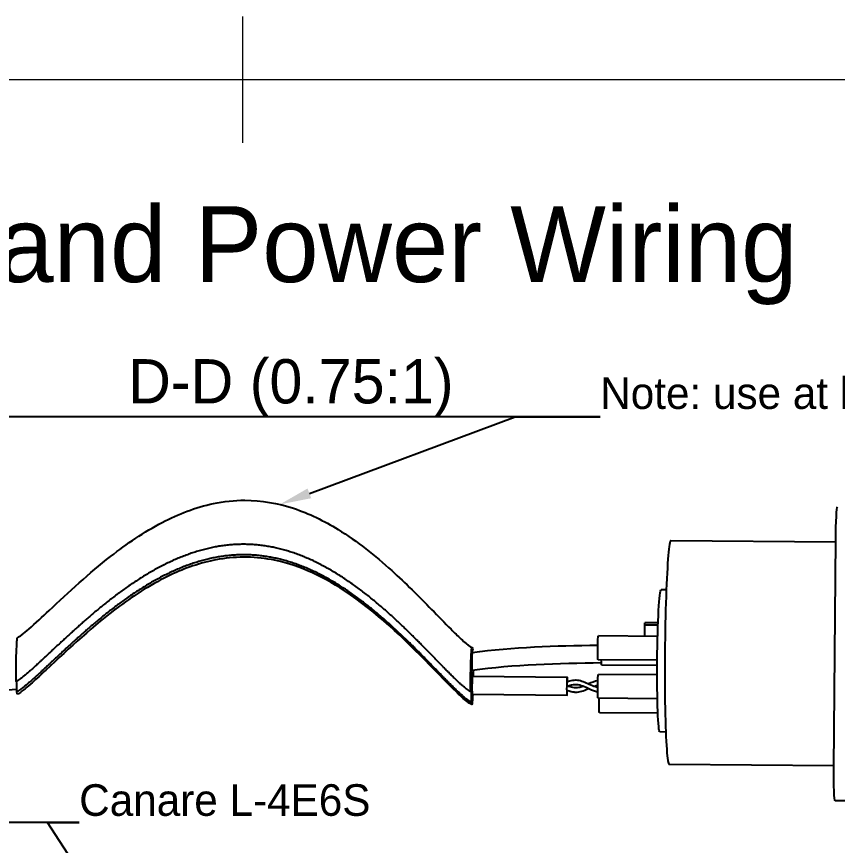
# Model space of a CAD drawing. Header units: millimetres. Extents: x 0 to 297, y 0 to 210.
# Drawn here: x 130.6 to 195.6, y 139.4 to 205 of the extents above; entities that cross this region are included whole.
import ezdxf
from ezdxf import colors
from ezdxf.entities.mleader import LeaderData, LeaderLine
from ezdxf.math import Vec2, Vec3

# ---------------------------------------------------------------- set-up
doc = ezdxf.new("R2010")
doc.units = ezdxf.units.MM
doc.header["$LTSCALE"] = 0.75
for name, color, linetype, lineweight in [('BORDER', 7, 'Continuous', 13), ('Leaders', 7, 'Continuous', 13), ('Notes', 7, 'Continuous', 13), ('View Labels', 7, 'Continuous', 13), ('Visible', 7, 'Continuous', 25)]:
    doc.layers.add(name, color=color, linetype=linetype, lineweight=lineweight)
doc.styles.get("Standard").update_dxf_attribs({"font": ''})
doc.styles.get('Standard').set_extended_font_data('Inter Variable Text Medium')

# ---------------------------------------------------------------- blocks, each defined once
blk = doc.blocks.new('ISO_A4(L)_SHEET')
at = {"layer": 'BORDER'}
for p, q in [((148.5, 205), (148.5, 195)), ((287, 200), (20, 200))]:
    blk.add_line(p, q, dxfattribs=at)

msp = doc.modelspace()

# ---------------------------------------------------------------- linework, layer by layer
at = {"layer": 'Visible', "extrusion": (0.008202, 0.999966, 0)}
for p, q in [((182.392, 163.551), (195.423, 163.444)), ((195.277, 145.595), (195.424, 163.594)), ((182.018, 159.654), (181.61, 159.657)), ((180.315, 156.855), (180.332, 157.042)), ((181.361, 156.847), (180.315, 156.855)), ((180.332, 155.97), (180.315, 156.855)), ((181.368, 157.034), (180.332, 157.042)), ((181.334, 155.962), (176.644, 156)), ((181.303, 154.087), (176.628, 154.125)), ((181.3, 153.667), (176.914, 153.703)), ((166.685, 152.812), (174.177, 152.75)), ((181.299, 152.917), (176.645, 152.955)), ((166.673, 151.387), (174.165, 151.325)), ((181.318, 151.042), (176.63, 151.08)), ((181.353, 149.894), (176.736, 149.932)), ((181.978, 148.404), (181.518, 148.407)), ((182.246, 145.851), (195.278, 145.745)), ((197.1, 142.954), (195.377, 142.969))]:
    msp.add_line(p, q, dxfattribs=at)
at = {"layer": 'Visible'}
for centre, radius, start, end in [((177.618, 148.436), 4.156, 104.13503, 114.77335), ((177.044, 149.913), 2.214, 101.6977, 108.16733)]:
    msp.add_arc(centre, radius, start, end, dxfattribs=at)
at = {"layer": 'Visible', "extrusion": (1e-16, 0, -1)}
for centre, major_axis, start_param, end_param in [((195.546, 163.593), (0.022, 2.625), -1.570796, 0), ((181.564, 154.032), (0.046, 5.625), 3.141593, 6.283185), ((130.689, 153.643), (0.018, 2.25), 4.129645, 6.261875), ((176.636, 155.063), (0.008, 0.937), 3.141593, 6.283185), ((166.644, 152.838), (0.018, 2.25), 4.129645, 6.69124), ((166.733, 154.724), (0.006, 0.712), 4.674663, 4.966356), ((166.662, 153.981), (0.006, 0.712), 3.134796, 6.276436), ((176.921, 154.64), (0.008, 0.937), 3.141593, 4.127628), ((166.679, 152.099), (0.006, 0.712), 3.141593, 6.283185), ((166.644, 152.838), (0.018, 2.25), 1.372447, 1.582463), ((176.638, 152.018), (0.008, 0.937), 3.141593, 6.283185), ((130.689, 153.643), (0.018, 2.25), 3.120282, 3.549647), ((166.555, 150.953), (0.006, 0.712), -0.428657, 1.824764), ((166.644, 152.838), (0.018, 2.25), 2.27182, 3.549647), ((176.743, 150.869), (0.008, 0.937), 3.141593, 4.938306), ((195.399, 145.594), (0.022, 2.625), 3.141593, 4.712389)]:
    msp.add_ellipse(centre, major_axis=major_axis, ratio=0.046497, start_param=start_param, end_param=end_param, dxfattribs=at)
at = {"layer": 'Visible'}
for centre, major_axis, start_param, end_param in [((182.319, 154.701), (0.073, 8.85), 0, 3.141593), ((166.662, 153.981), (0.006, 0.712), 0.006749, 3.148389), ((166.59, 152.435), (0.006, 0.712), 1.570796326794876, 7.853981633974462), ((166.679, 152.099), (0.006, 0.712), 0, 3.141593), ((174.171, 152.038), (0.006, 0.712), -1.055614, 4.183383), ((130.6, 151.758), (0.006, 0.712), 4.458422, 5.899513)]:
    msp.add_ellipse(centre, major_axis=major_axis, ratio=0.046497, start_param=start_param, end_param=end_param, dxfattribs=at)
for points, knots in [([(130.706, 155.893), (130.747, 155.911), (130.787, 155.934), (130.894, 156), (130.96, 156.046), (131.218, 156.236), (131.403, 156.391), (132.132, 157.018), (132.658, 157.513), (134.767, 159.484), (136.353, 160.966), (139.342, 163.302), (140.697, 164.229), (143.415, 165.649), (144.78, 166.184), (147.006, 166.65), (147.845, 166.741), (149.982, 166.74), (151.297, 166.509), (153.766, 165.693), (154.945, 165.109), (157.572, 163.492), (158.979, 162.366), (161.393, 160.185), (162.431, 159.146), (163.967, 157.573), (164.476, 157.046), (165.252, 156.268), (165.513, 156.01), (165.918, 155.636), (166.055, 155.513), (166.269, 155.337), (166.343, 155.28), (166.457, 155.199), (166.496, 155.173), (166.578, 155.125), (166.621, 155.102), (166.664, 155.088)], [0, 0, 0, 0, 0.018557, 0.018557, 0.050672, 0.050672, 0.146979, 0.146979, 0.435633, 0.435633, 1.301581, 1.301581, 1.952911, 1.952911, 2.528279, 2.528279, 2.862477, 2.862477, 3.383219, 3.383219, 3.902565, 3.902565, 4.617155, 4.617155, 5.203871, 5.203871, 5.496827, 5.496827, 5.643493, 5.643493, 5.717228, 5.717228, 5.754463, 5.754463, 5.773349, 5.773349, 5.792645, 5.792645, 5.792645, 5.792645]), ([(166.624, 150.589), (166.596, 150.598), (166.569, 150.61), (166.502, 150.645), (166.463, 150.669), (166.329, 150.758), (166.238, 150.83), (165.893, 151.113), (165.652, 151.342), (164.7, 152.262), (164.016, 152.981), (161.235, 155.826), (159.062, 157.934), (155.639, 160.185), (154.66, 160.731), (152.72, 161.559), (151.757, 161.863), (149.336, 162.31), (147.822, 162.299), (145.152, 161.79), (143.95, 161.37), (141.379, 160.159), (140.026, 159.296), (136.689, 156.824), (134.816, 155.057), (132.579, 152.971), (132.217, 152.635), (131.663, 152.142), (131.477, 151.98), (131.189, 151.744), (131.091, 151.667), (130.89, 151.519), (130.786, 151.445), (130.673, 151.394)], [0, 0, 0, 0, 0.012039, 0.012039, 0.030238, 0.030238, 0.076547, 0.076547, 0.20901, 0.20901, 0.605989, 0.605989, 1.800424, 1.800424, 2.244992, 2.244992, 2.644116, 2.644116, 3.229854, 3.229854, 3.731173, 3.731173, 4.366688, 4.366688, 5.392304, 5.392304, 5.589892, 5.589892, 5.688881, 5.688881, 5.738581, 5.738581, 5.788712, 5.788712, 5.788712, 5.788712]), ([(174.185, 152.382), (174.329, 152.435), (174.472, 152.48), (174.778, 152.531), (174.944, 152.53), (175.26, 152.469), (175.414, 152.414), (175.724, 152.281), (175.883, 152.204), (176.212, 152.062), (176.386, 151.999), (176.571, 151.956), (176.582, 151.954), (176.594, 151.951)], [1.0379823, 1.0379823, 1.0379823, 1.0379823, 1.1008582, 1.1008582, 1.17472, 1.17472, 1.2433918, 1.2433918, 1.312918, 1.312918, 1.3869656, 1.3869656, 1.3917753, 1.3917753, 1.3917753, 1.3917753]), ([(176.596, 151.568), (176.533, 151.581), (176.471, 151.597), (176.203, 151.677), (175.996, 151.77), (175.625, 151.94), (175.454, 152.018), (175.134, 152.117), (174.98, 152.143), (174.802, 152.14), (174.777, 152.139), (174.678, 152.132), (174.603, 152.121), (174.446, 152.087), (174.362, 152.062), (174.278, 152.033)], [0.7044209, 0.7044209, 0.7044209, 0.7044209, 0.7309716, 0.7309716, 0.8194444, 0.8194444, 0.89483, 0.89483, 0.9640829, 0.9640829, 0.9752499, 0.9752499, 1.0088302, 1.0088302, 1.0458745, 1.0458745, 1.0458745, 1.0458745])]:
    msp.add_open_spline(points, degree=3, knots=knots, dxfattribs=at)
for points, degree in [([(166.546, 151.601), (166.483, 151.622), (166.325, 151.707), (165.987, 151.962), (165.339, 152.56), (164.196, 153.722), (162.727, 155.248), (160.949, 157.021), (158.895, 158.874), (156.605, 160.617), (154.126, 162.058), (151.514, 163.029), (148.826, 163.409), (146.126, 163.151), (143.476, 162.305), (140.94, 160.99), (138.58, 159.37), (136.451, 157.631), (134.601, 155.958), (133.066, 154.51), (131.868, 153.393), (131.186, 152.802), (130.829, 152.536), (130.66, 152.436), (130.592, 152.406)], 5), ([(166.585, 150.774), (166.522, 150.794), (166.364, 150.879), (166.026, 151.134), (165.378, 151.732), (164.235, 152.894), (162.766, 154.421), (160.988, 156.194), (158.934, 158.047), (156.644, 159.79), (154.165, 161.231), (151.553, 162.202), (148.865, 162.582), (146.165, 162.324), (143.515, 161.478), (140.979, 160.162), (138.619, 158.542), (136.49, 156.804), (134.64, 155.131), (133.105, 153.682), (131.907, 152.565), (131.225, 151.975), (130.868, 151.708), (130.699, 151.609), (130.631, 151.578)], 5), ([(166.668, 154.693), (169.887, 155.133), (173.239, 155.24), (176.595, 155.274)], 3), ([(176.891, 153.864), (173.431, 153.83), (169.972, 153.725), (166.657, 153.268)], 3)]:
    msp.add_open_spline(points, degree=degree, dxfattribs=at)
at = {"layer": 'Visible', "extrusion": (-1.227e-13, 6.3052e-12, -1)}
msp.add_open_spline([(130.634, 151.77), (128.651, 151.657), (126.668, 151.548), (124.682, 151.51)], degree=3, dxfattribs=at)
at = {"layer": 'Visible', "extrusion": (-1.015e-12, 6.273e-12, -1)}
msp.add_open_spline([(175.873, 151.826), (175.856, 151.819), (175.84, 151.811), (175.65, 151.729), (175.475, 151.654), (175.142, 151.56), (174.98, 151.537), (174.792, 151.542), (174.765, 151.544), (174.656, 151.553), (174.574, 151.567), (174.381, 151.613), (174.268, 151.651), (174.156, 151.693)], degree=3, knots=[0.8122039, 0.8122039, 0.8122039, 0.8122039, 0.819533, 0.819533, 0.8948618, 0.8948618, 0.9641694, 0.9641694, 0.9759344, 0.9759344, 1.0113217, 1.0113217, 1.0598136, 1.0598136, 1.0598136, 1.0598136], dxfattribs=at)
at = {"layer": 'Visible', "extrusion": (-8.595e-13, -3.3127e-12, -1)}
msp.add_open_spline([(174.159, 152.076), (174.306, 152.02), (174.454, 151.973), (174.771, 151.917), (174.945, 151.916), (175.217, 151.962), (175.318, 151.99), (175.419, 152.024)], degree=3, knots=[1.0379786, 1.0379786, 1.0379786, 1.0379786, 1.1012172, 1.1012172, 1.1749922, 1.1749922, 1.2186325, 1.2186325, 1.2186325, 1.2186325], dxfattribs=at)

# ---------------------------------------------------------------- block references
at = {"layer": 'BORDER'}
msp.add_blockref('ISO_A4(L)_SHEET', (0, 0), dxfattribs=at)

# ---------------------------------------------------------------- texts
at = {"layer": 'Notes', "insert": (20, 200), "char_height": 6, "attachment_point": 1}
msp.add_mtext_dynamic_manual_height_columns('\\pi133.5;\\P\\pi86.33356;Audio and Power Wiring', width=267, gutter_width=12.5, heights=[18.755], dxfattribs=at)
at = {"layer": 'View Labels', "insert": (152.318, 173.346), "char_height": 3.5, "width": 28.55671, "attachment_point": 8}
msp.add_mtext('D-D (0.75:1)', dxfattribs=at)

# ---------------------------------------------------------------- leaders
at = {"layer": 'Leaders'}
ml = msp.add_multileader_mtext('Standard', dxfattribs=at)
ml.set_content('Note: use at least 100mm of the XLR cable', color=256)
ml.set_leader_properties()
ml.build(insert=Vec2(0, 0))
ml.multileader.update_dxf_attribs({"text_left_attachment_type": 5, "text_right_attachment_type": 5, "dogleg_length": 2.5, "arrow_head_size": 2.5})
ctx = ml.context
ctx.base_point, ctx.char_height, ctx.arrow_head_size, ctx.landing_gap_size, ctx.plane_origin = Vec3(176.792, 173.346), 2.5, 2.5, 0, Vec3(152.962, 161.301)
ctx.left_attachment, ctx.right_attachment = 5, 5
notes = []
notes.append((ctx, [(0, (1, 1, 0), (170.058, 173.346), (1, 0), 6.734, [(0, [(151.44, 166.41)], 0, [])])]))
ctx.mtext.insert, ctx.mtext.flow_direction = Vec3(176.792, 176.463), 5
ml = msp.add_multileader_mtext('Standard', dxfattribs=at)
ml.set_content('Canare L-4E6S', color=256)
ml.set_leader_properties()
ml.build(insert=Vec2(0, 0))
ml.multileader.update_dxf_attribs({"text_left_attachment_type": 5, "text_right_attachment_type": 5, "dogleg_length": 2.5, "arrow_head_size": 2.5})
ctx = ml.context
ctx.base_point, ctx.char_height, ctx.arrow_head_size, ctx.landing_gap_size, ctx.plane_origin = Vec3(135.571, 141.239), 2.5, 2.5, 0, Vec3(146.069, 134.693)
ctx.left_attachment, ctx.right_attachment = 5, 5
notes.append((ctx, [(0, (1, 1, 0), (133.071, 141.239), (1, 0), 2.5, [(0, [(147.265, 119.515)], 0, [])])]))
ctx.mtext.insert, ctx.mtext.width, ctx.mtext.flow_direction = Vec3(135.571, 144.273), 37.0409, 5
for ctx, leaders in notes:
    for number, flags, end, landing, length, lines in leaders:
        leader = LeaderData()
        leader.index, (leader.has_last_leader_line, leader.has_dogleg_vector, leader.attachment_direction) = number, flags
        leader.last_leader_point, leader.dogleg_vector, leader.dogleg_length = Vec3(end), Vec3(landing), length
        for number, points, colour, breaks in lines:
            line = LeaderLine()
            line.index, line.vertices, line.color, line.breaks = number, Vec3.list(points), colors.encode_raw_color(colour), breaks
            leader.lines.append(line)
        ctx.leaders.append(leader)

doc.saveas('drawing.dxf')
